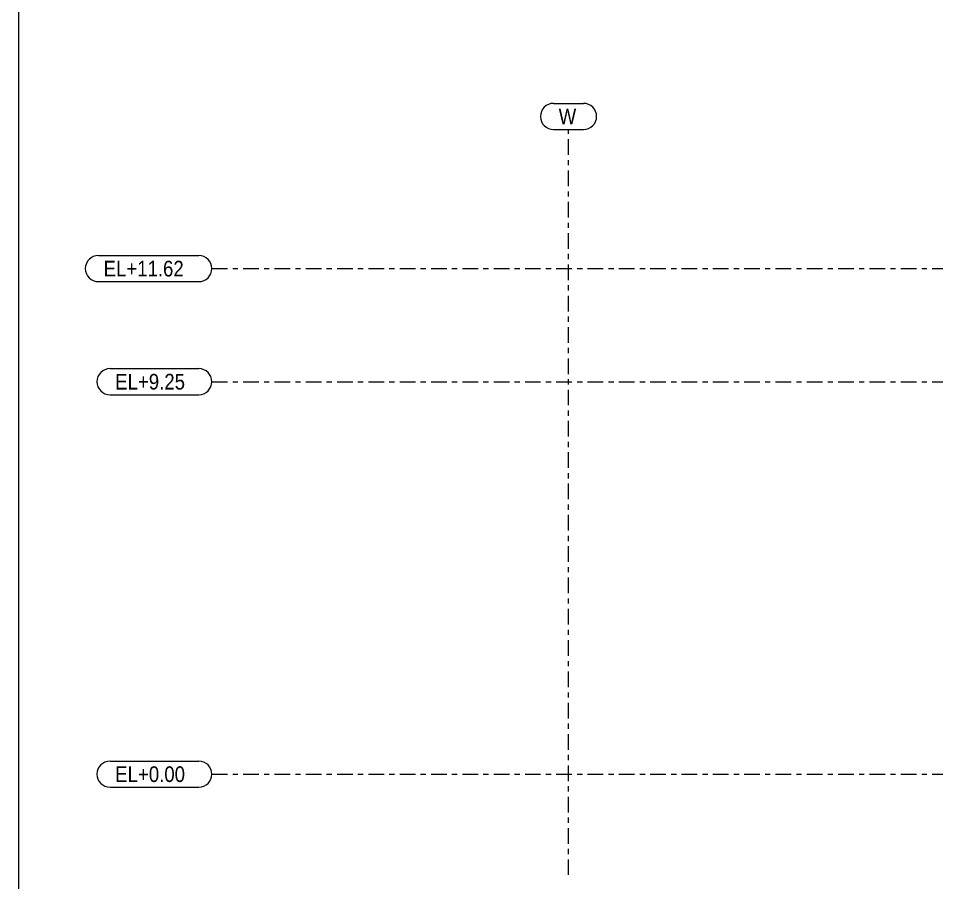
# Model space of a CAD drawing. Header units: millimetres. Extents: x -49 to 773, y -79 to 495.
# Drawn here: x -46.7 to 129.2, y 164 to 329.6 of the extents above; entities that cross this region are included whole.
import ezdxf

# ---------------------------------------------------------------- set-up
doc = ezdxf.new("R2010")
doc.units = ezdxf.units.MM
doc.linetypes.add('XKITLINE00', pattern=[0])
doc.linetypes.add('XKITLINE03', pattern=[6, 3, -1, 1, -1])
doc.layers.add('DrawingSheet', color=5, linetype='Continuous', lineweight=0)
doc.layers.add('S-grid', color=1, linetype='Continuous', lineweight=0)
doc.styles.add('ARIAL', font='ARIAL.TTF')

# ---------------------------------------------------------------- blocks, each defined once
blk = doc.blocks.new('*A395')
at = {"layer": 'DrawingSheet', "color": 5, "linetype": 'XKITLINE00', "lineweight": 0}
blk.add_line((-46.74, 495.23), (-46.74, -78.77), dxfattribs=at)
blk = doc.blocks.new('*A941')
at = {"layer": 'S-grid', "color": 1, "linetype": 'XKITLINE03', "lineweight": 0}
blk.add_line((-9.67, 281.66), (569.41, 281.66), dxfattribs=at)
at = {"layer": 'S-grid', "color": 3, "style": 'ARIAL', "width": 0.85}
blk.add_text('EL+11.62', height=3, dxfattribs=at).set_placement((-30.41, 280.16))
blk = doc.blocks.new('*A942')
at = {"layer": 'S-grid', "color": 1, "linetype": 'XKITLINE03', "lineweight": 0}
blk.add_line((-9.67, 259.99), (569.41, 259.99), dxfattribs=at)
at = {"layer": 'S-grid', "color": 3, "style": 'ARIAL', "width": 0.85}
blk.add_text('EL+9.25', height=3, dxfattribs=at).set_placement((-28.18, 258.49))
blk = doc.blocks.new('*A943')
at = {"layer": 'S-grid', "color": 1, "linetype": 'XKITLINE03', "lineweight": 0}
blk.add_line((-9.67, 184.78), (569.41, 184.78), dxfattribs=at)
at = {"layer": 'S-grid', "color": 3, "style": 'ARIAL', "width": 0.85}
blk.add_text('EL+0.00', height=3, dxfattribs=at).set_placement((-28.18, 183.28))
blk = doc.blocks.new('*A1002')
at = {"layer": 'S-grid', "color": 1, "linetype": 'XKITLINE03', "lineweight": 0}
blk.add_line((58.67, 165.46), (58.67, 308.32), dxfattribs=at)
at = {"layer": 'S-grid', "color": 3, "style": 'ARIAL', "width": 0.85}
blk.add_text('W', height=3, dxfattribs=at).set_placement((56.78, 309.32))
blk = doc.blocks.new('*A1052')
at = {"layer": 'S-grid', "color": 1, "linetype": 'XKITLINE00', "lineweight": 0}
for p, q in [((-31.41, 284.16), (-12.17, 284.16)), ((-31.41, 279.16), (-12.17, 279.16))]:
    blk.add_line(p, q, dxfattribs=at)
for centre, start, end in [((-31.41, 281.66), 90, 270), ((-12.17, 281.66), 270, 90)]:
    blk.add_arc(centre, 2.5, start, end, dxfattribs=at)
blk = doc.blocks.new('*A1053')
at = {"layer": 'S-grid', "color": 1, "linetype": 'XKITLINE00', "lineweight": 0}
for p, q in [((-29.18, 262.49), (-12.17, 262.49)), ((-29.18, 257.49), (-12.17, 257.49))]:
    blk.add_line(p, q, dxfattribs=at)
for centre, start, end in [((-29.18, 259.99), 90, 270), ((-12.17, 259.99), 270, 90)]:
    blk.add_arc(centre, 2.5, start, end, dxfattribs=at)
blk = doc.blocks.new('*A1054')
at = {"layer": 'S-grid', "color": 1, "linetype": 'XKITLINE00', "lineweight": 0}
for p, q in [((-29.18, 187.28), (-12.17, 187.28)), ((-29.18, 182.28), (-12.17, 182.28))]:
    blk.add_line(p, q, dxfattribs=at)
for centre, start, end in [((-29.18, 184.78), 90, 270), ((-12.17, 184.78), 270, 90)]:
    blk.add_arc(centre, 2.5, start, end, dxfattribs=at)
blk = doc.blocks.new('*A1055')
at = {"layer": 'S-grid', "color": 1, "linetype": 'XKITLINE00', "lineweight": 0}
for p, q in [((55.78, 313.32), (61.55, 313.32)), ((55.78, 308.32), (61.55, 308.32))]:
    blk.add_line(p, q, dxfattribs=at)
for centre, start, end in [((55.78, 310.82), 90, 270), ((61.55, 310.82), 270, 90)]:
    blk.add_arc(centre, 2.5, start, end, dxfattribs=at)

msp = doc.modelspace()

# ---------------------------------------------------------------- block references
at = {"lineweight": 0}
for name in ['*A395', '*A1055', '*A1002', '*A1052', '*A941', '*A1053', '*A942', '*A1054', '*A943']:
    msp.add_blockref(name, (0, 0), dxfattribs=at)

doc.saveas('drawing.dxf')
